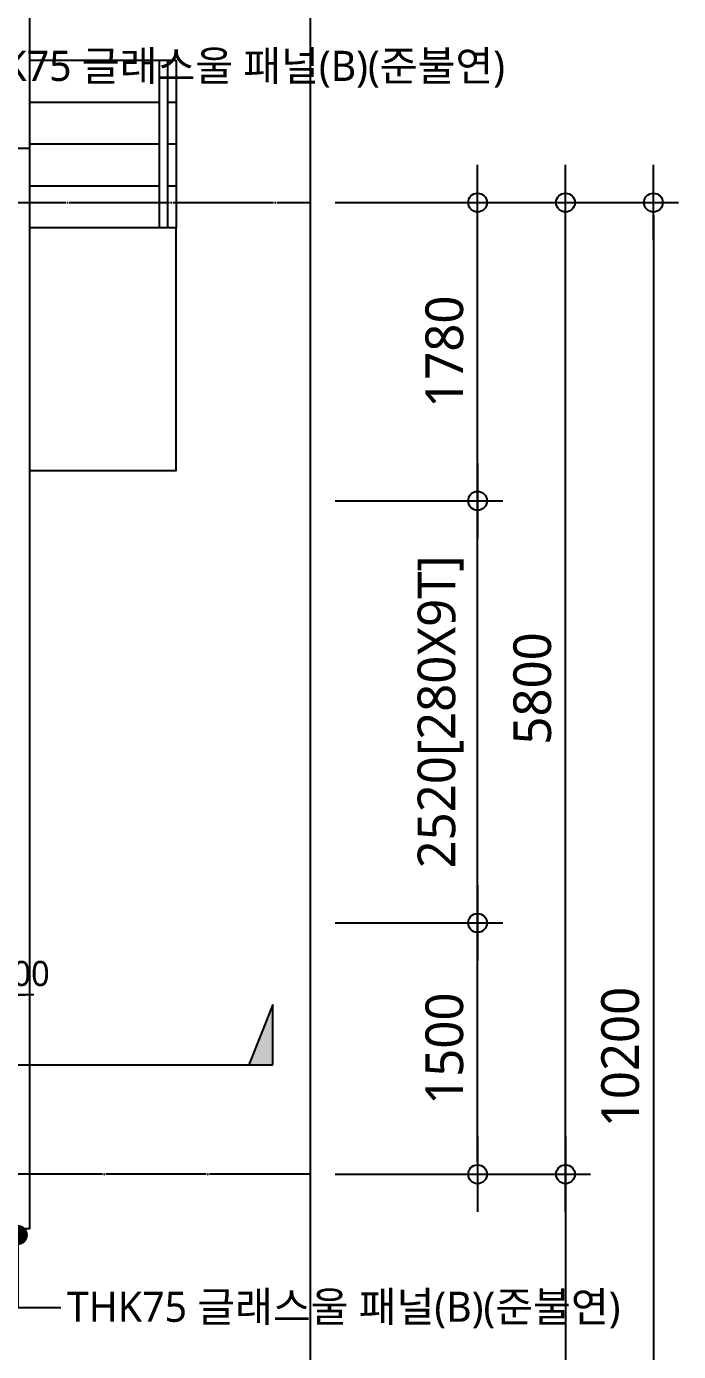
# Model space of a CAD drawing. Header units: millimetres. Extents: x 81033 to 452328, y -17390 to 42241.
# Drawn here: x 225731 to 229625, y 9076 to 16984 of the extents above; entities that cross this region are included whole.
import ezdxf
from ezdxf.enums import TextEntityAlignment as Align

# ---------------------------------------------------------------- set-up
doc = ezdxf.new("R2010")
doc.units = ezdxf.units.MM
doc.header["$LTSCALE"] = 100
doc.header["$MEASUREMENT"] = 0
doc.header["$PDSIZE"] = -10
doc.linetypes.add('CEN', pattern=[62, 60, -1, 0, -1])
doc.layers.get('0').update_dxf_attribs({"linetype": 'CONTINUOUS'})
doc.layers.get('Defpoints').update_dxf_attribs({"color": 171, "linetype": 'CONTINUOUS'})
for name, color, linetype in [('CEN(ST)', 1, 'CEN'), ('ELE6', 8, 'CONTINUOUS'), ('FIN(패널-T75 글라스울)', 6, 'CONTINUOUS'), ('NDIM', 7, 'CONTINUOUS'), ('SYM', 7, 'CONTINUOUS'), ('TEXT(MIN)', 7, 'CONTINUOUS')]:
    doc.layers.add(name, color=color, linetype=linetype)
doc.styles.add('CGS', font='cgse', dxfattribs={"bigfont": 'cgs'})
doc.styles.add('나눔바른고딕', font='NanumBarunGothic.ttf')
doc.dimstyles.new('NDIM 1200', dxfattribs={"dimscale": 75, "dimtxt": 3, "dimasz": 1, "dimexe": 2, "dimexo": 2, "dimgap": 1, "dimtad": 1, "dimdec": 0, "dimdsep": 46, "dimtxsty": 'CGS', "dimblk": 'DOT0', "dimcen": 1, "dimdle": 8, "dimclrd": 256, "dimclre": 256, "dimclrt": 256, "dimadec": 0, "dimazin": 0, "dimtfac": 1, "dimtdec": 0, "dimtix": 1, "dimtmove": 2, "dimatfit": 3, "dimldrblk": 'DOT0', "dimfxl": 1, "dimtolj": 1, "dimtzin": 0, "dimlwd": -1, "dimlwe": -1, "dimarcsym": 0})

# ---------------------------------------------------------------- blocks, each defined once
blk = doc.blocks.new('중층평면도-b')
at = {"layer": 'CEN(ST)', "ltscale": 0.1}
for p, q in [((221150.5, -15339), (227550.5, -15339)), ((227550.5, -21139), (221150.5, -21139))]:
    blk.add_line(p, q, dxfattribs=at)
at = {"layer": 'Defpoints', "ltscale": 10000}
blk.add_lwpolyline([(208050.5, -12899.2), (227550.5, -12899.2), (227550.5, -27039), (208050.5, -27039)], close=True, dxfattribs=at)
at = {"layer": 'ELE6', "ltscale": 0.1}
for points in [[(222275.5, -13614), (225875.5, -13614), (225875.5, -15014)], [(225875.5, -14489), (226750.5, -14489)], [(226650.5, -15489), (226650.5, -14489)], [(226700.5, -15489), (226700.5, -14489)], [(226750.5, -14489), (226750.5, -15489)], [(225875.5, -14739), (226650.5, -14739)], [(226700.5, -14739), (226750.5, -14739)], [(225875.5, -14989), (226650.5, -14989)], [(226700.5, -14989), (226750.5, -14989)], [(225875.5, -15239), (226650.5, -15239)], [(226700.5, -15239), (226750.5, -15239)], [(225875.5, -16939), (226750.5, -16939), (226750.5, -15489), (225875.5, -15489)]]:
    blk.add_lwpolyline(points, dxfattribs=at)
at = {"layer": 'FIN(패널-T75 글라스울)', "ltscale": 0.1}
blk.add_lwpolyline([(222275.5, -15014), (225875.5, -15014), (225875.5, -21464), (224950.5, -21464)], dxfattribs=at)
blk = doc.blocks.new('DOT0')
blk.add_line((-3, 0), (3, 0))
at = {"color": 6}
blk.add_circle((0, 0), 0.75, dxfattribs=at)
blk = doc.blocks.new('*D912')
at = {"layer": 'Defpoints', "color": 0, "ltscale": 0.4, "transparency": 16777216}
for p in [(227425, 11633.3), (228425, 11633.3), (227425, 10133.3)]:
    blk.add_point(p, dxfattribs=at)
at = {"layer": 'NDIM', "ltscale": 0.4, "transparency": 16777216}
for p, q in [((227575, 11633.3), (228575, 11633.3)), ((228425, 10208.3), (228425, 11558.3)), ((227575, 10133.3), (228575, 10133.3))]:
    blk.add_line(p, q, dxfattribs=at)
at = {"layer": 'NDIM', "ltscale": 0.4, "transparency": 16777216, "xscale": 75, "yscale": 75, "zscale": 75}
for p, rotation in [((228425, 11633.3), 90), ((228425, 10133.3), 270)]:
    blk.add_blockref('DOT0', p, dxfattribs=dict(at, rotation=rotation))
at = {"layer": 'NDIM', "ltscale": 0.4, "transparency": 16777216, "insert": (228227.8, 10883.3), "char_height": 225, "attachment_point": 5, "rotation": 90, "style": '나눔바른고딕'}
blk.add_mtext('\\A1;1500', dxfattribs=at)
blk = doc.blocks.new('*D913')
at = {"layer": 'Defpoints', "color": 0, "ltscale": 0.4, "transparency": 16777216}
for p in [(227425, 14153.3), (228425, 14153.3), (227425, 11633.3)]:
    blk.add_point(p, dxfattribs=at)
at = {"layer": 'NDIM', "ltscale": 0.4, "transparency": 16777216}
for p, q in [((227575, 14153.3), (228575, 14153.3)), ((228425, 11708.3), (228425, 14078.3)), ((227575, 11633.3), (228575, 11633.3))]:
    blk.add_line(p, q, dxfattribs=at)
at = {"layer": 'NDIM', "ltscale": 0.4, "transparency": 16777216, "xscale": 75, "yscale": 75, "zscale": 75}
for p, rotation in [((228425, 14153.3), 90), ((228425, 11633.3), 270)]:
    blk.add_blockref('DOT0', p, dxfattribs=dict(at, rotation=rotation))
at = {"layer": 'NDIM', "ltscale": 0.4, "transparency": 16777216, "insert": (228204.3, 12893.3), "char_height": 225, "attachment_point": 5, "rotation": 90, "style": '나눔바른고딕'}
blk.add_mtext('\\A1;2520[280X9T]', dxfattribs=at)
blk = doc.blocks.new('*D914')
at = {"layer": 'Defpoints', "color": 0, "ltscale": 0.4, "transparency": 16777216}
for p in [(227425, 15933.3), (228425, 15933.3), (227425, 14153.3)]:
    blk.add_point(p, dxfattribs=at)
at = {"layer": 'NDIM', "ltscale": 0.4, "transparency": 16777216}
for p, q in [((227575, 15933.3), (228575, 15933.3)), ((228425, 14228.3), (228425, 15858.3)), ((227575, 14153.3), (228575, 14153.3))]:
    blk.add_line(p, q, dxfattribs=at)
at = {"layer": 'NDIM', "ltscale": 0.4, "transparency": 16777216, "xscale": 75, "yscale": 75, "zscale": 75}
for p, rotation in [((228425, 15933.3), 90), ((228425, 14153.3), 270)]:
    blk.add_blockref('DOT0', p, dxfattribs=dict(at, rotation=rotation))
at = {"layer": 'NDIM', "ltscale": 0.4, "transparency": 16777216, "insert": (228227.8, 15043.3), "char_height": 225, "attachment_point": 5, "rotation": 90, "style": '나눔바른고딕'}
blk.add_mtext('\\A1;1780', dxfattribs=at)
blk = doc.blocks.new('*D915')
at = {"layer": 'Defpoints', "color": 0, "ltscale": 0.4, "transparency": 16777216}
for p in [(227425, 15933.3), (228950, 15933.3), (227425, 10133.3)]:
    blk.add_point(p, dxfattribs=at)
at = {"layer": 'NDIM', "ltscale": 0.4, "transparency": 16777216}
for p, q in [((227575, 15933.3), (229100, 15933.3)), ((228950, 10208.3), (228950, 15858.3)), ((227575, 10133.3), (229100, 10133.3))]:
    blk.add_line(p, q, dxfattribs=at)
at = {"layer": 'NDIM', "ltscale": 0.4, "transparency": 16777216, "xscale": 75, "yscale": 75, "zscale": 75}
for p, rotation in [((228950, 15933.3), 90), ((228950, 10133.3), 270)]:
    blk.add_blockref('DOT0', p, dxfattribs=dict(at, rotation=rotation))
at = {"layer": 'NDIM', "ltscale": 0.4, "transparency": 16777216, "insert": (228752.8, 13033.3), "char_height": 225, "attachment_point": 5, "rotation": 90, "style": '나눔바른고딕'}
blk.add_mtext('\\A1;5800', dxfattribs=at)
blk = doc.blocks.new('*D916')
at = {"layer": 'Defpoints', "color": 0, "ltscale": 0.4, "transparency": 16777216}
for p in [(227425, 10133.3), (227425, 5733.3), (228950, 5733.3)]:
    blk.add_point(p, dxfattribs=at)
at = {"layer": 'NDIM', "ltscale": 0.4, "transparency": 16777216}
for p, q in [((227575, 10133.3), (229100, 10133.3)), ((228950, 10058.3), (228950, 5808.3)), ((227575, 5733.3), (229100, 5733.3))]:
    blk.add_line(p, q, dxfattribs=at)
at = {"layer": 'NDIM', "ltscale": 0.4, "transparency": 16777216, "xscale": 75, "yscale": 75, "zscale": 75}
for p, rotation in [((228950, 10133.3), 90), ((228950, 5733.3), 270)]:
    blk.add_blockref('DOT0', p, dxfattribs=dict(at, rotation=rotation))
at = {"layer": 'NDIM', "ltscale": 0.4, "transparency": 16777216, "insert": (228752.8, 7933.3), "char_height": 225, "attachment_point": 5, "rotation": 90, "style": '나눔바른고딕'}
blk.add_mtext('\\A1;4400', dxfattribs=at)
blk = doc.blocks.new('*D918')
at = {"layer": 'Defpoints', "color": 0, "ltscale": 0.4, "transparency": 16777216}
for p in [(227425, 15933.3), (227425, 5733.3), (229475, 5733.3)]:
    blk.add_point(p, dxfattribs=at)
at = {"layer": 'NDIM', "ltscale": 0.4, "transparency": 16777216}
for p, q in [((227575, 15933.3), (229625, 15933.3)), ((229475, 15858.3), (229475, 5808.3)), ((227575, 5733.3), (229625, 5733.3))]:
    blk.add_line(p, q, dxfattribs=at)
at = {"layer": 'NDIM', "ltscale": 0.4, "transparency": 16777216, "xscale": 75, "yscale": 75, "zscale": 75}
for p, rotation in [((229475, 15933.3), 90), ((229475, 5733.3), 270)]:
    blk.add_blockref('DOT0', p, dxfattribs=dict(at, rotation=rotation))
at = {"layer": 'NDIM', "ltscale": 0.4, "transparency": 16777216, "insert": (229277.8, 10833.3), "char_height": 225, "attachment_point": 5, "rotation": 90, "style": '나눔바른고딕'}
blk.add_mtext('\\A1;10200', dxfattribs=at)
blk = doc.blocks.new('*D959')
at = {"layer": 'Defpoints', "color": 0, "ltscale": 0.4, "transparency": 16777216}
for p in [(225425, 11633.3), (225625, 11633.3), (225625, 11204.6)]:
    blk.add_point(p, dxfattribs=at)
at = {"layer": 'NDIM', "ltscale": 0.4, "transparency": 16777216}
for p, q in [((225425, 11533.3), (225425, 11104.6)), ((225625, 11533.3), (225625, 11104.6)), ((225375, 11204.6), (225325, 11204.6)), ((225425, 11204.6), (225625, 11204.6)), ((225675, 11204.6), (225725, 11204.6))]:
    blk.add_line(p, q, dxfattribs=at)
at = {"layer": 'NDIM', "ltscale": 0.4, "transparency": 16777216, "xscale": 50, "yscale": 50, "zscale": 50}
blk.add_blockref('DOT0', (225425, 11204.6), dxfattribs=at)
at = {"layer": 'NDIM', "ltscale": 0.4, "transparency": 16777216, "xscale": 50, "yscale": 50, "zscale": 50, "rotation": 180}
blk.add_blockref('DOT0', (225625, 11204.6), dxfattribs=at)
at = {"layer": 'NDIM', "ltscale": 0.4, "transparency": 16777216, "insert": (225702.5, 11331), "char_height": 150, "attachment_point": 5, "style": '나눔바른고딕'}
blk.add_mtext('\\A1;200', dxfattribs=at)
blk = doc.blocks.new('a sec-11')
at = {"layer": 'SYM'}
blk.add_hatch(color=256, dxfattribs=at).paths.add_polyline_path([(155721.1, 53198.7), (155865.1, 52838.7), (155721.1, 52838.7)])
for p, q in [((155721.1, 53198.7), (155865.1, 52838.7)), ((155721.1, 52838.7), (155721.1, 53198.7)), ((157902.6, 52838.7), (155721.1, 52838.7))]:
    blk.add_line(p, q, dxfattribs=at)

msp = doc.modelspace()

# ---------------------------------------------------------------- block references
msp.add_blockref('중층평면도-b', (-125.5, 31272.3))
at = {"xscale": -1, "rotation": 359.9999999999991}
msp.add_blockref('a sec-11', (382923.8, -42052.6), dxfattribs=at)

# ---------------------------------------------------------------- texts
at = {"layer": 'NDIM', "ltscale": 0.4, "style": '나눔바른고딕'}
msp.add_text('THK75 글래스울 패널(B)(준불연)', height=180, dxfattribs=at).set_placement((225283, 16749.5), align=Align.MIDDLE_LEFT)
at = {"layer": 'TEXT(MIN)', "style": '나눔바른고딕'}
msp.add_text('THK75 글래스울 패널(B)(준불연)', height=180, dxfattribs=at).set_placement((225972.6, 9342.8), align=Align.MIDDLE_LEFT)

# ---------------------------------------------------------------- dimensions: what is measured, and where the dimension line sits
at = {"layer": 'NDIM', "ltscale": 0.4}
for base, p1, p2, angle, picture, middle in [((228425, 15933.3), (227425, 14153.3), (227425, 15933.3), 90, '*D914', (228227.8, 15043.3)), ((228950, 15933.3), (227425, 10133.3), (227425, 15933.3), 90, '*D915', (228752.8, 13033.3)), ((229475, 5733.3), (227425, 15933.3), (227425, 5733.3), 270, '*D918', (229277.8, 10833.3)), ((228425, 11633.3), (227425, 10133.3), (227425, 11633.3), 90, '*D912', (228227.8, 10883.3)), ((228950, 5733.3), (227425, 10133.3), (227425, 5733.3), 270, '*D916', (228752.8, 7933.3))]:
    dim = msp.add_linear_dim(base=base, p1=p1, p2=p2, angle=angle, dimstyle='NDIM 1200', override={"dimtxsty": '나눔바른고딕'}, dxfattribs=at)
    dim.commit()
    dim.dimension.update_dxf_attribs({"geometry": picture, "text_midpoint": middle})
dim = msp.add_linear_dim(base=(228425, 14153.3), p1=(227425, 11633.3), p2=(227425, 14153.3), angle=90, text='<>[280X9T]\\X', dimstyle='NDIM 1200', override={"dimtxsty": '나눔바른고딕'}, dxfattribs=at)
dim.commit()
dim.dimension.update_dxf_attribs({"geometry": '*D913', "text_midpoint": (228425, 12893.3)})
dim = msp.add_linear_dim(base=(225625, 11204.6), p1=(225425, 11633.3), p2=(225625, 11633.3), dimstyle='NDIM 1200', override={"dimscale": 50, "dimtxsty": '나눔바른고딕'}, dxfattribs=at)
dim.commit()
dim.dimension.update_dxf_attribs({"geometry": '*D959', "text_midpoint": (225702.5, 11331), "dimtype": 160})

# ---------------------------------------------------------------- leaders
at = {"layer": 'NDIM', "ltscale": 10000}
msp.add_leader([(225679.5, 9770.9), (225679.5, 9338.3), (225935.7, 9338.3)], dimstyle='NDIM 1200', override={"dimscale": 120, "dimasz": 1, "dimgap": 1, "dimtad": 0, "dimldrblk": 'Dot'}, dxfattribs=at)

doc.saveas('drawing.dxf')
